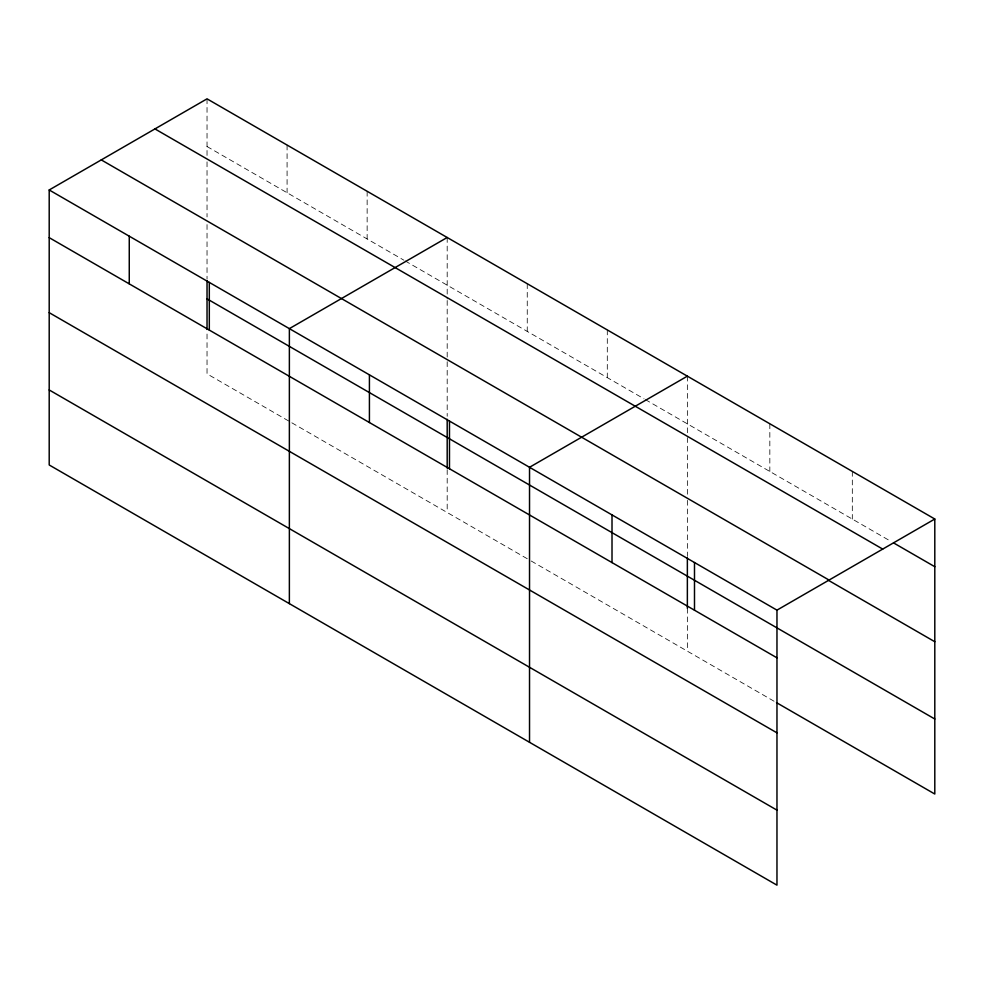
<?xml version="1.0" encoding="UTF-8"?>
<svg xmlns="http://www.w3.org/2000/svg" width="984" height="984" viewBox="0 0 984 984"><rect width="100%" height="100%" fill="white"/><g stroke="black" fill="none" stroke-linecap="round" stroke-linejoin="round"><path stroke-width="0.74" stroke-dasharray="4.92 3.69" d="M207.034 146.53L403.883 260.182M405.199 260.945L644.053 398.84M645.356 399.602L890.901 541.36M527.252 558.727L207.034 373.858L207.034 332.518M531.188 561.003L775.158 701.863M852.316 471.397L852.316 519.085M769.832 423.784L769.832 471.471M687.361 376.159L687.361 436.096M687.361 437.622L687.361 495.801M687.361 500.376L687.361 556.452M687.361 608.309L687.361 651.174M607.3 329.947L607.3 377.622M527.252 283.724L527.252 331.411M447.191 237.501L447.191 298.964M447.191 300.501L447.191 357.143M447.191 361.718L447.191 416.281M447.191 469.651L447.191 512.516M367.143 191.29L367.143 238.964M287.082 145.066L287.082 192.753M207.034 98.843L207.034 155.718M207.034 161.843L207.034 216.96M207.034 224.586L207.034 279.136"/><path stroke-width="1.48" d="M49.2 189.973L776.966 610.141L776.966 885.157L49.2 464.977L49.2 189.973L207.034 98.843L934.8 519.023L934.8 794.026L776.487 702.638M447.191 237.501L289.37 328.631L289.37 603.635M687.361 376.159L529.527 467.289L529.527 742.293M776.966 610.141L934.8 519.023M893.558 542.897L934.8 566.71M154.943 128.916L882.722 549.097M101.278 159.9L829.057 580.068M828.368 580.277L934.8 641.728M207.034 298.841L934.8 719.009M49.2 237.648L776.966 657.829M49.2 312.666L776.966 732.846M49.2 389.959L776.966 810.139M694.495 562.528L694.495 610.203M687.361 557.965L687.361 608.309M612.011 514.903L612.011 562.59M449.479 421.066L449.479 468.753M447.191 419.307L447.191 468.113M369.418 374.842L369.418 422.53M209.309 282.408L209.309 330.095M207.034 280.649L207.034 329.456M129.261 236.185L129.261 283.872"/></g></svg>
